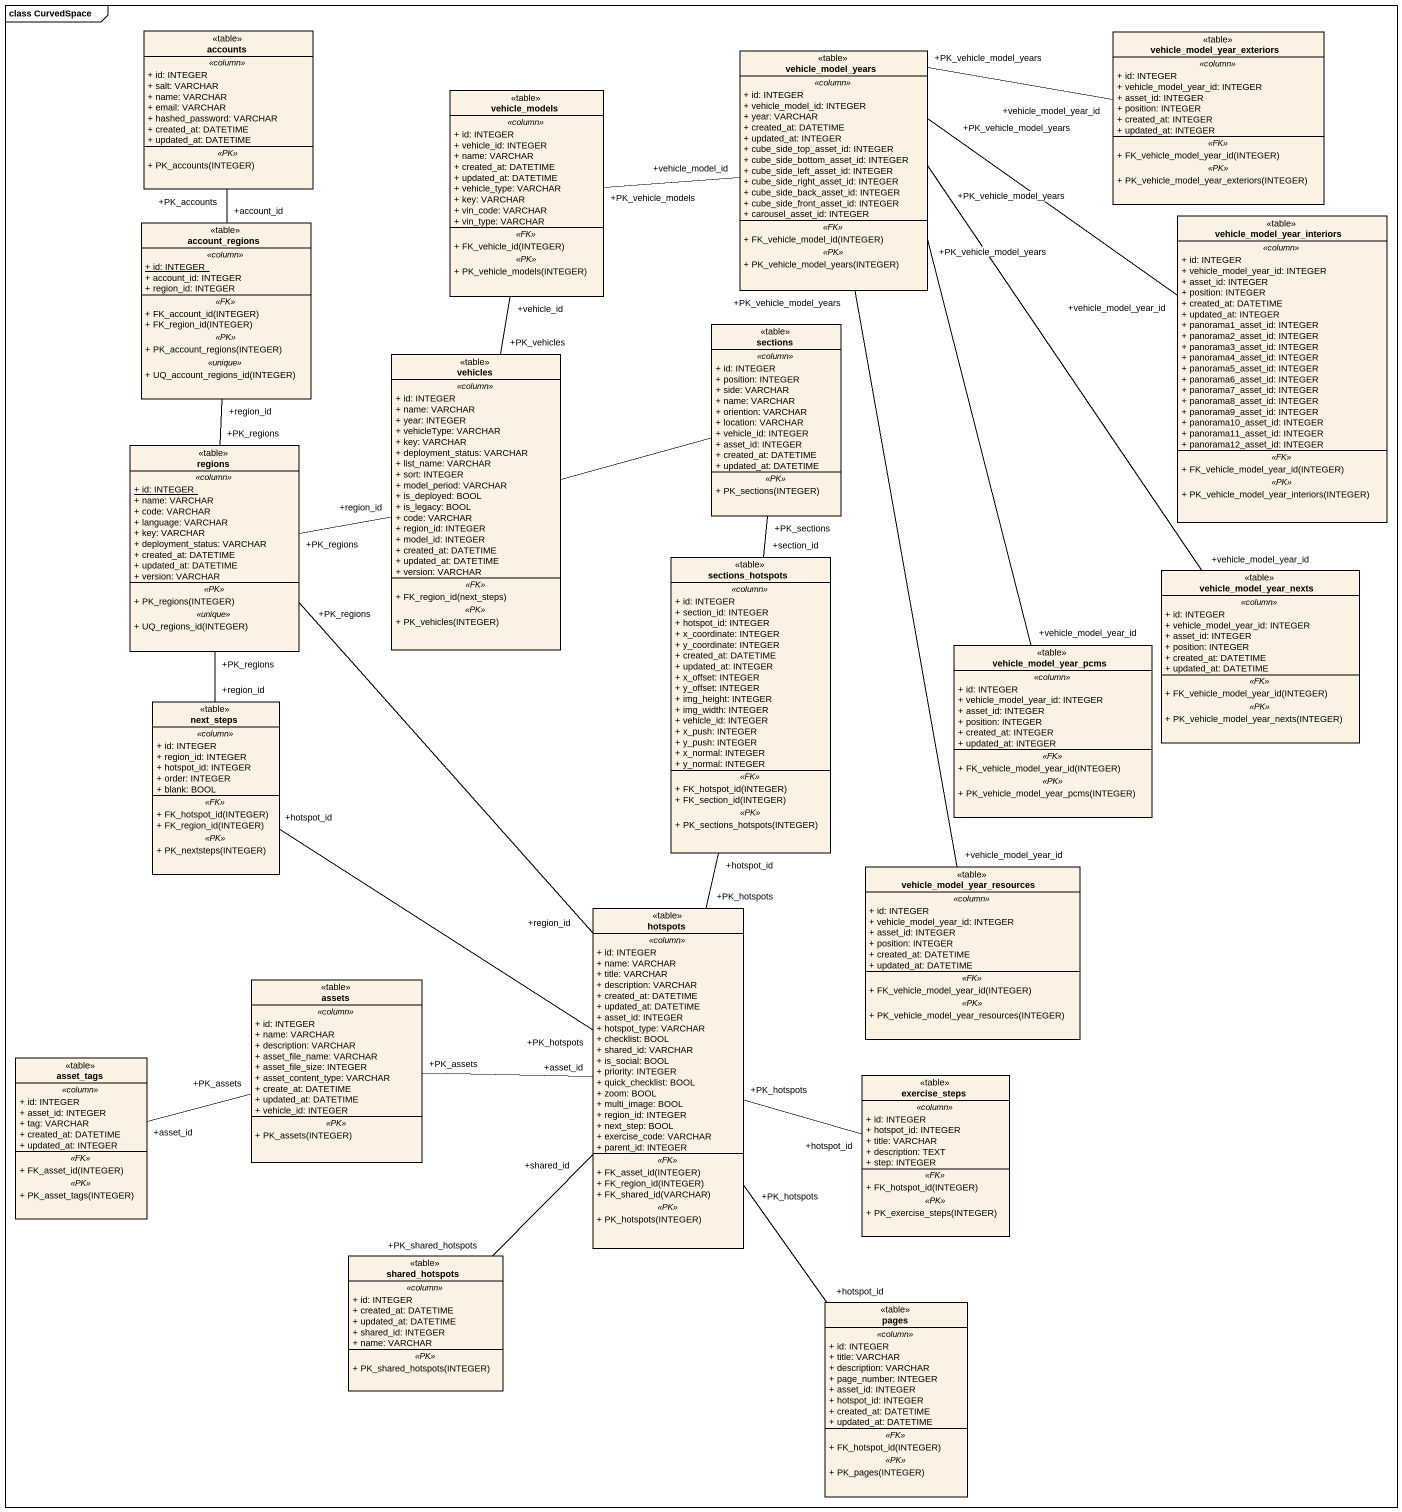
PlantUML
@startuml
mainframe class CurvedSpace
hide circle
hide empty members
skinparam classAttributeIconSize 0
class accounts <<table>> {
  .. <<column>> ..
  + id: INTEGER
  + salt: VARCHAR
  + name: VARCHAR
  + email: VARCHAR
  + hashed_password: VARCHAR
  + created_at: DATETIME
  + updated_at: DATETIME
  .. <<PK>> ..
  + PK_accounts(INTEGER)
}
class vehicle_model_year_exteriors <<table>> {
  .. <<column>> ..
  + id: INTEGER
  + vehicle_model_year_id: INTEGER
  + asset_id: INTEGER
  + position: INTEGER
  + created_at: INTEGER
  + updated_at: INTEGER
  .. <<FK>> ..
  + FK_vehicle_model_year_id(INTEGER)
  .. <<PK>> ..
  + PK_vehicle_model_year_exteriors(INTEGER)
}
class vehicle_model_years <<table>> {
  .. <<column>> ..
  + id: INTEGER
  + vehicle_model_id: INTEGER
  + year: VARCHAR
  + created_at: DATETIME
  + updated_at: INTEGER
  + cube_side_top_asset_id: INTEGER
  + cube_side_bottom_asset_id: INTEGER
  + cube_side_left_asset_id: INTEGER
  + cube_side_right_asset_id: INTEGER
  + cube_side_back_asset_id: INTEGER
  + cube_side_front_asset_id: INTEGER
  + carousel_asset_id: INTEGER
  .. <<FK>> ..
  + FK_vehicle_model_id(INTEGER)
  .. <<PK>> ..
  + PK_vehicle_model_years(INTEGER)
}
class vehicle_models <<table>> {
  .. <<column>> ..
  + id: INTEGER
  + vehicle_id: INTEGER
  + name: VARCHAR
  + created_at: DATETIME
  + updated_at: DATETIME
  + vehicle_type: VARCHAR
  + key: VARCHAR
  + vin_code: VARCHAR
  + vin_type: VARCHAR
  .. <<FK>> ..
  + FK_vehicle_id(INTEGER)
  .. <<PK>> ..
  + PK_vehicle_models(INTEGER)
}
class account_regions <<table>> {
  .. <<column>> ..
  {static} + id: INTEGER
  + account_id: INTEGER
  + region_id: INTEGER
  .. <<FK>> ..
  + FK_account_id(INTEGER)
  + FK_region_id(INTEGER)
  .. <<PK>> ..
  + PK_account_regions(INTEGER)
  .. <<unique>> ..
  + UQ_account_regions_id(INTEGER)
}
class vehicle_model_year_interiors <<table>> {
  .. <<column>> ..
  + id: INTEGER
  + vehicle_model_year_id: INTEGER
  + asset_id: INTEGER
  + position: INTEGER
  + created_at: DATETIME
  + updated_at: INTEGER
  + panorama1_asset_id: INTEGER
  + panorama2_asset_id: INTEGER
  + panorama3_asset_id: INTEGER
  + panorama4_asset_id: INTEGER
  + panorama5_asset_id: INTEGER
  + panorama6_asset_id: INTEGER
  + panorama7_asset_id: INTEGER
  + panorama8_asset_id: INTEGER
  + panorama9_asset_id: INTEGER
  + panorama10_asset_id: INTEGER
  + panorama11_asset_id: INTEGER
  + panorama12_asset_id: INTEGER
  .. <<FK>> ..
  + FK_vehicle_model_year_id(INTEGER)
  .. <<PK>> ..
  + PK_vehicle_model_year_interiors(INTEGER)
}
class sections <<table>> {
  .. <<column>> ..
  + id: INTEGER
  + position: INTEGER
  + side: VARCHAR
  + name: VARCHAR
  + oriention: VARCHAR
  + location: VARCHAR
  + vehicle_id: INTEGER
  + asset_id: INTEGER
  + created_at: DATETIME
  + updated_at: DATETIME
  .. <<PK>> ..
  + PK_sections(INTEGER)
}
class vehicles <<table>> {
  .. <<column>> ..
  + id: INTEGER
  + name: VARCHAR
  + year: INTEGER
  + vehicleType: VARCHAR
  + key: VARCHAR
  + deployment_status: VARCHAR
  + list_name: VARCHAR
  + sort: INTEGER
  + model_period: VARCHAR
  + is_deployed: BOOL
  + is_legacy: BOOL
  + code: VARCHAR
  + region_id: INTEGER
  + model_id: INTEGER
  + created_at: DATETIME
  + updated_at: DATETIME
  + version: VARCHAR
  .. <<FK>> ..
  + FK_region_id(next_steps)
  .. <<PK>> ..
  + PK_vehicles(INTEGER)
}
class regions <<table>> {
  .. <<column>> ..
  {static} + id: INTEGER
  + name: VARCHAR
  + code: VARCHAR
  + language: VARCHAR
  + key: VARCHAR
  + deployment_status: VARCHAR
  + created_at: DATETIME
  + updated_at: DATETIME
  + version: VARCHAR
  .. <<PK>> ..
  + PK_regions(INTEGER)
  .. <<unique>> ..
  + UQ_regions_id(INTEGER)
}
class sections_hotspots <<table>> {
  .. <<column>> ..
  + id: INTEGER
  + section_id: INTEGER
  + hotspot_id: INTEGER
  + x_coordinate: INTEGER
  + y_coordinate: INTEGER
  + created_at: DATETIME
  + updated_at: INTEGER
  + x_offset: INTEGER
  + y_offset: INTEGER
  + img_height: INTEGER
  + img_width: INTEGER
  + vehicle_id: INTEGER
  + x_push: INTEGER
  + y_push: INTEGER
  + x_normal: INTEGER
  + y_normal: INTEGER
  .. <<FK>> ..
  + FK_hotspot_id(INTEGER)
  + FK_section_id(INTEGER)
  .. <<PK>> ..
  + PK_sections_hotspots(INTEGER)
}
class vehicle_model_year_nexts <<table>> {
  .. <<column>> ..
  + id: INTEGER
  + vehicle_model_year_id: INTEGER
  + asset_id: INTEGER
  + position: INTEGER
  + created_at: DATETIME
  + updated_at: DATETIME
  .. <<FK>> ..
  + FK_vehicle_model_year_id(INTEGER)
  .. <<PK>> ..
  + PK_vehicle_model_year_nexts(INTEGER)
}
class vehicle_model_year_pcms <<table>> {
  .. <<column>> ..
  + id: INTEGER
  + vehicle_model_year_id: INTEGER
  + asset_id: INTEGER
  + position: INTEGER
  + created_at: INTEGER
  + updated_at: INTEGER
  .. <<FK>> ..
  + FK_vehicle_model_year_id(INTEGER)
  .. <<PK>> ..
  + PK_vehicle_model_year_pcms(INTEGER)
}
class next_steps <<table>> {
  .. <<column>> ..
  + id: INTEGER
  + region_id: INTEGER
  + hotspot_id: INTEGER
  + order: INTEGER
  + blank: BOOL
  .. <<FK>> ..
  + FK_hotspot_id(INTEGER)
  + FK_region_id(INTEGER)
  .. <<PK>> ..
  + PK_nextsteps(INTEGER)
}
class vehicle_model_year_resources <<table>> {
  .. <<column>> ..
  + id: INTEGER
  + vehicle_model_year_id: INTEGER
  + asset_id: INTEGER
  + position: INTEGER
  + created_at: DATETIME
  + updated_at: DATETIME
  .. <<FK>> ..
  + FK_vehicle_model_year_id(INTEGER)
  .. <<PK>> ..
  + PK_vehicle_model_year_resources(INTEGER)
}
class hotspots <<table>> {
  .. <<column>> ..
  + id: INTEGER
  + name: VARCHAR
  + title: VARCHAR
  + description: VARCHAR
  + created_at: DATETIME
  + updated_at: DATETIME
  + asset_id: INTEGER
  + hotspot_type: VARCHAR
  + checklist: BOOL
  + shared_id: VARCHAR
  + is_social: BOOL
  + priority: INTEGER
  + quick_checklist: BOOL
  + zoom: BOOL
  + multi_image: BOOL
  + region_id: INTEGER
  + next_step: BOOL
  + exercise_code: VARCHAR
  + parent_id: INTEGER
  .. <<FK>> ..
  + FK_asset_id(INTEGER)
  + FK_region_id(INTEGER)
  + FK_shared_id(VARCHAR)
  .. <<PK>> ..
  + PK_hotspots(INTEGER)
}
class assets <<table>> {
  .. <<column>> ..
  + id: INTEGER
  + name: VARCHAR
  + description: VARCHAR
  + asset_file_name: VARCHAR
  + asset_file_size: INTEGER
  + asset_content_type: VARCHAR
  + create_at: DATETIME
  + updated_at: DATETIME
  + vehicle_id: INTEGER
  .. <<PK>> ..
  + PK_assets(INTEGER)
}
class asset_tags <<table>> {
  .. <<column>> ..
  + id: INTEGER
  + asset_id: INTEGER
  + tag: VARCHAR
  + created_at: DATETIME
  + updated_at: INTEGER
  .. <<FK>> ..
  + FK_asset_id(INTEGER)
  .. <<PK>> ..
  + PK_asset_tags(INTEGER)
}
class exercise_steps <<table>> {
  .. <<column>> ..
  + id: INTEGER
  + hotspot_id: INTEGER
  + title: VARCHAR
  + description: TEXT
  + step: INTEGER
  .. <<FK>> ..
  + FK_hotspot_id(INTEGER)
  .. <<PK>> ..
  + PK_exercise_steps(INTEGER)
}
class shared_hotspots <<table>> {
  .. <<column>> ..
  + id: INTEGER
  + created_at: DATETIME
  + updated_at: DATETIME
  + shared_id: INTEGER
  + name: VARCHAR
  .. <<PK>> ..
  + PK_shared_hotspots(INTEGER)
}
class pages <<table>> {
  .. <<column>> ..
  + id: INTEGER
  + title: VARCHAR
  + description: VARCHAR
  + page_number: INTEGER
  + asset_id: INTEGER
  + hotspot_id: INTEGER
  + created_at: DATETIME
  + updated_at: DATETIME
  .. <<FK>> ..
  + FK_hotspot_id(INTEGER)
  .. <<PK>> ..
  + PK_pages(INTEGER)
}
vehicle_model_year_exteriors "+vehicle_model_year_id" -left- "+PK_vehicle_model_years" vehicle_model_years
vehicle_model_years "+vehicle_model_id" -left- "+PK_vehicle_models" vehicle_models
vehicle_models "+vehicle_id" -- "+PK_vehicles" vehicles
account_regions "+account_id" -up- "+PK_accounts" accounts
account_regions "+region_id" -- "+PK_regions" regions
vehicle_model_year_interiors "+vehicle_model_year_id" -left- "+PK_vehicle_model_years" vehicle_model_years
vehicles -right- sections
vehicles "+region_id" -left- "+PK_regions" regions
sections_hotspots "+section_id" -up- "+PK_sections" sections
sections_hotspots "+hotspot_id" -- "+PK_hotspots" hotspots
vehicle_model_year_nexts "+vehicle_model_year_id" -up- "+PK_vehicle_model_years" vehicle_model_years
vehicle_model_year_pcms "+vehicle_model_year_id" -up- "+PK_vehicle_model_years" vehicle_model_years
next_steps "+region_id" -up- "+PK_regions" regions
next_steps "+hotspot_id" -- "+PK_hotspots" hotspots
vehicle_model_year_resources "+vehicle_model_year_id" -up- "+PK_vehicle_model_years" vehicle_model_years
hotspots "+region_id" -up- "+PK_regions" regions
hotspots "+asset_id" -left- "+PK_assets" assets
hotspots "+shared_id" -- "+PK_shared_hotspots" shared_hotspots
asset_tags "+asset_id" -right- "+PK_assets" assets
exercise_steps "+hotspot_id" -left- "+PK_hotspots" hotspots
pages "+hotspot_id" -up- "+PK_hotspots" hotspots
@enduml
